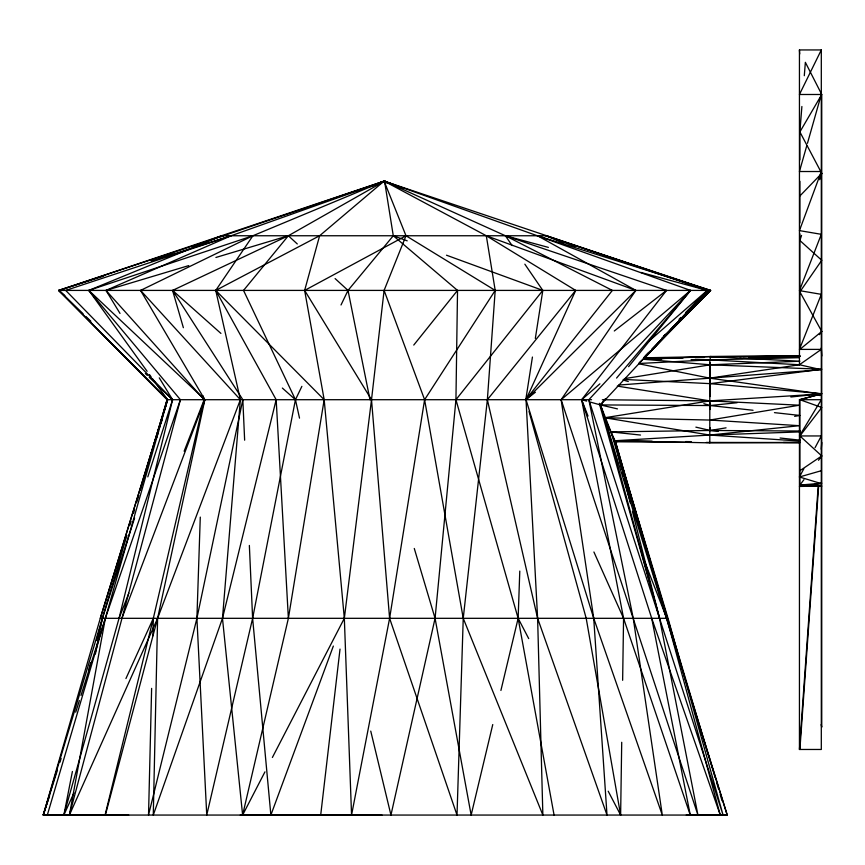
<?xml version="1.0" encoding="UTF-8"?>
<svg xmlns="http://www.w3.org/2000/svg" width="865" height="865" viewBox="0 0 865 865"><rect width="100%" height="100%" fill="white"/><g stroke="black" fill="none" stroke-linecap="round" stroke-linejoin="round"><path stroke-width="1.3" d="M159.279 428.337L167.086 399.706L58.712 290.413L223.343 235.756L384.547 181.109L393.283 235.756L457.531 290.413L455.942 399.706L435.073 618.313L390.948 815.057L370.75 731.109M608.203 791.205L620.627 815.057L621.719 742.289M622.638 680.301L623.568 618.313L581.658 399.706L666.526 290.413L505.398 235.756L384.547 181.109L231.117 235.756L65.708 290.413L172.578 399.706L119.046 618.313L63.869 815.057L73.936 792.924M147.115 371.29L88.825 290.413L252.894 235.756L140.573 290.413L204.854 399.706L157.603 618.313L153.278 815.057L222.478 618.313L276.173 399.706L215.742 290.413L252.894 235.756L384.103 181.109L709.322 290.413M151.624 688.389L148.531 815.057L196.906 618.313L242.827 399.706L172.578 290.413L288.348 235.756L384.547 181.109L402.139 188.062M152.91 635.829L153.332 618.313L204.194 399.706L203.08 395.856M200.28 517.108L196.906 618.313L206.746 815.057L252.623 618.313L295.452 399.706L301.874 386.352M204.064 403.76L204.194 399.706L105.984 290.413L231.117 235.756L151.343 261.046M500.911 690.454L518.135 618.313L519.789 571.084M644.338 359.353L644.522 356.823M618.691 385.066L821.307 369.723L799.444 364.749L799.444 49.943L821.307 49.943L821.307 749.468L799.444 749.468L818.236 485.589M818.679 485.589L799.887 749.468L799.887 742.732M821.274 449.238L821.75 442.502M801.887 106.492L799.887 131.923L799.887 159.939M804.299 75.709L805.358 62.323L821.75 94.49L821.75 727.195L821.199 724.578M340.021 649.096L320.699 815.057L240.243 815.057M370.436 186.624L384.103 181.109L405.999 235.756L384.103 290.413L371.507 399.706L344.335 618.313L351.558 815.057L389.607 618.313L424.607 399.706L495.202 290.413L486.303 235.756L384.103 181.109L58.961 290.413L167.464 399.706L591.541 399.706M535.392 392.256L525.79 399.706L532.429 357.05M535.338 338.399L542.809 290.413L524.85 264.182M319.618 235.756L215.742 290.413L240.373 399.706L222.478 618.313L242.622 815.057L288.38 618.313L324.18 399.706L304.642 290.413L319.618 235.756L384.103 181.109L690.562 290.413L628.606 366.674M140.573 290.413L240.373 399.706L157.603 618.313L69.395 815.057L105.346 618.313L167.594 399.706L152.629 378.946M63.869 815.057L72.4 771.483M95.409 653.962L102.394 618.313L126.895 535.532M492.758 724.556L471.144 815.057L435.073 618.313L414.281 548.464M88.63 670.429L90.695 662.612M96.545 640.457L102.394 618.313L134.594 518.016M105.379 815.057L157.603 618.313M69.395 815.057L180.407 399.706L88.825 290.413L221.97 235.756L546.237 235.756L707.256 290.413L644.771 357.796L639.192 362.716M161.139 423.136L162.188 419.233M164.653 410.118L167.464 399.706L162.144 393.64M156.792 437.441L158.565 430.943M806.731 145.85L799.444 171.519L821.307 171.519L799.444 230.609L821.307 234.318L799.444 290.618L821.307 294.338L799.444 349.395L821.307 349.395L799.444 364.749L709.797 378.156L639.008 363.819M807.467 143.276L821.307 94.49L799.444 94.49L821.307 49.943M129.955 525.185L131.102 521.303M133.405 513.54L134.551 509.658M136.843 501.895L138.757 495.429M140.292 490.25L167.086 399.706M47.316 815.057L105.346 618.313L180.407 399.706M102.394 618.313L43.293 815.057L727.227 815.057L600.472 404.928L605.316 398.776M167.464 399.706L100.297 618.313L43.25 815.057L128.712 815.057M57.458 770.045L43.25 815.057L49.597 795.887M59.89 762.335L61.112 758.475M75.72 712.187L79.375 700.607M80.996 695.46L105.346 618.313M147.807 476.864L172.578 399.706L159.257 377.854M801.541 235.442L799.887 240.502L821.75 260.3L799.887 291.862L821.75 331.457L819.404 334.647M819.685 179.715L821.75 173.378L799.887 131.923L821.75 94.49M381.952 815.057L270.875 815.057L333.349 646.058M121.9 618.313L204.854 399.706L88.825 290.413M119.046 618.313L128.831 593.185M184.137 451.216L204.194 399.706M575.679 290.413L487.363 399.706L463.24 618.313L457.012 815.057L389.607 618.313L371.507 399.706L304.642 290.413L405.999 235.756L495.202 290.413L487.363 399.706L537.619 618.313L607.003 815.057L593.725 618.313L561.136 399.706L635.862 290.413L486.303 235.756L575.679 290.413L526.028 399.706L537.619 618.313L542.863 815.057L463.24 618.313L424.607 399.706L384.103 290.413M125.933 678.56L153.332 618.313L105.065 815.057L83.462 815.035M341.015 304.977L348.022 290.413L393.283 235.756L407.22 240.848M242.622 815.057L264.95 771.861M272.389 757.47L344.335 618.313L324.18 399.706L215.742 290.413M821.307 485.989L799.444 486.454L821.307 483.621L799.444 476.972L803.823 468.765M815.068 447.67L821.307 435.949L799.444 435.949L821.307 399.706L799.444 399.706L799.444 749.468M803.942 479.675L799.887 485.07L821.75 486.141L816.603 485.265M818.506 460.267L821.75 455.952L799.887 435.949L821.75 407.491L799.887 399.706L799.887 485.07L821.75 483.221M525.79 399.706L612.366 290.413L505.398 235.756L512.134 245.595M413.762 345.059L457.531 290.413M297.3 243.952L288.348 235.756L243.53 290.413L295.452 399.706L299.517 418.141M616.572 378.059L690.562 290.413L561.136 399.706L697.936 815.057L659.541 618.313L632.412 511.269M643.917 358.013L710.576 290.413L537.533 235.756L635.862 290.413L526.028 399.706L593.725 618.313L662.298 815.057L633.256 618.313L588.838 399.706L690.562 290.413M590.438 402.139L600.472 404.928L707.256 290.413L640.835 272.432M663.477 358.391L644.771 357.796L699.179 300.998M799.887 195.955L821.75 173.378M679.003 319.39L680.885 317.455M685.599 312.622L707.256 290.413L649.518 340.648M643.765 357.688L648.447 352.877M652.188 349.038L682.161 318.277M685.913 314.438L699.017 300.977M663.541 336.28L665.455 334.366M674.992 324.808L680.712 319.077M688.345 311.432L696.92 302.837M706.467 293.278L708.37 291.364M645.268 355.958L650.004 351.201M651.896 349.309L710.576 290.413L545.869 235.756L574.836 246.32M819.847 395.608L821.75 393.716L710.241 383.649L623.297 379.411M661.714 338.334L665.553 334.571M670.343 329.879L685.664 314.838M688.54 312.016L710.576 290.413L58.961 290.413L167.594 399.706L100.297 618.313L666.753 618.313L720.275 815.057L712.198 815.046L718.037 815.057M664.363 335.588L710.576 290.413M599.888 383.844L581.658 399.706L651.713 618.313L720.275 815.057M698.996 299.085L708.294 291.278M821.75 331.457L799.887 349.395L799.887 233.755M614.291 330.981L666.526 290.413M799.887 470.722L821.75 455.952M819.004 395.164L821.307 393.975L709.797 378.156M220.845 236.805L223.343 235.756M373.291 185.661L384.547 181.109L387.974 183.239M158.846 258.721L172.73 253.672M192.927 246.32L221.97 235.756M83.04 313.768L58.712 290.413L103.746 276.13M188.754 265.598L105.984 290.413L120.008 313.422M215.915 257.467L288.348 235.756M799.444 476.972L821.307 470.722M799.887 399.706L821.75 393.716L790.848 397.003M799.444 399.706L821.307 393.975L709.797 400.873L602.321 399.749M726.059 427.829L710.241 430.478L610.993 431.905L606.214 419.644M794.621 416.335L799.887 415.449L774.467 412.637M599.575 403.317L604.711 417.752L709.797 420.044L799.444 405.198L709.797 400.873L617.296 386.104M624.573 378.643L710.241 364.803L799.887 361.213L710.241 356.564L644.771 357.796M709.797 400.873L604.711 417.752L659.541 618.313L723.064 815.057L668.018 618.313L614.55 440.772L604.711 417.752L709.797 435.063L799.811 441.074M640.5 435.052L610.993 431.905L615.48 441.788L620.811 440.966M710.241 383.649L821.75 369.247L710.241 364.803L643.106 359.235L710.241 356.564L799.887 355.991M737.11 402.701L710.241 405.544L600.472 404.928L605.251 417.19M715.171 777.516L613.88 439.344L614.55 440.772L709.797 435.063L799.444 425.699L709.797 420.044M639.04 363.484L709.797 359.872L799.444 357.688L748.603 357.472M709.797 435.063L799.811 431.905M683.069 357.98L644.317 358.932L661.693 359.213M695.103 357.678L704.456 357.45M743.251 356.823L799.444 355.991M752.788 356.802L799.811 356.25M710.241 360.1L710.241 356.564L800.255 356.099M621.827 469.49L614.55 440.772L709.797 442.858L799.811 442.577M50.451 815.057L51.835 815.046M800.255 442.502L706.24 442.447M95.258 815.057L112.147 815.046M651.713 618.313L690.27 815.057L686.28 815.046L727.227 815.057L702.996 737.899M800.255 431.019L710.241 430.478L695.871 427.137M633.84 506.685L615.48 441.788L691.557 442.339M783.387 442.447L799.444 442.577M614.55 440.772L652.113 441.193M685.653 441.572L691.016 441.637M691.092 359.624L709.797 359.872L799.444 364.749M710.241 356.564L722.329 357.267M739.802 358.283L742.484 358.445M718.307 431.354L710.241 430.478L710.241 427.861M780.1 438.014L800.255 440.188M753.058 410.28L710.241 405.544L703.84 403.674M600.472 404.928L617.469 408.886M505.398 235.756L548.367 247.39M586.675 401.101L581.658 399.706L588.016 416.043M623.189 380.027L628.304 381.53M446.502 255.207L542.809 290.413L455.942 399.706L518.135 618.313L554.076 815.057M392.883 184.559L384.103 181.109L387.563 183.153M395.392 185.542L401.663 187.997M546.237 235.756L563.721 242.978M58.712 290.413L64.821 295.657M220.921 333.414L172.578 290.413L183.369 327.694M282.358 388.061L295.452 399.706M335.09 278.573L348.022 290.413L369.982 399.706M85.959 316.568L90.836 321.239M145.331 373.55L147.277 375.421M149.223 377.291L172.578 399.706M149.483 374.567L151.051 376.762M518.135 618.313L528.699 638.586M593.909 551.989L623.568 618.313L690.27 815.057M643.765 559.266L666.753 618.313L615.48 441.788M588.838 399.706L659.541 618.313L599.38 403.609M694.909 712.187L696.13 716.036M697.741 721.183L702.185 735.326M610.993 431.905L666.753 618.313M716.707 782.695L718.631 789.161M720.156 794.34L722.08 800.817M635.31 511.885L636.413 515.778M529.034 411.416L586.2 618.313L620.627 815.057M622.497 472.106L623.481 476.02M624.152 478.637L630.434 503.43M270.875 815.057L252.623 618.313L249.358 545.447M799.444 49.943L799.736 53.976M821.296 347.903L821.75 355.991M276.173 399.706L288.38 618.313M242.827 399.706L244.644 440.188M799.887 181.282L799.887 222.954M710.241 362.457L710.241 376.913M710.241 379.605L710.241 396.527M710.241 402.971L710.241 409.491M709.797 359.872L709.797 442.858"/></g></svg>
